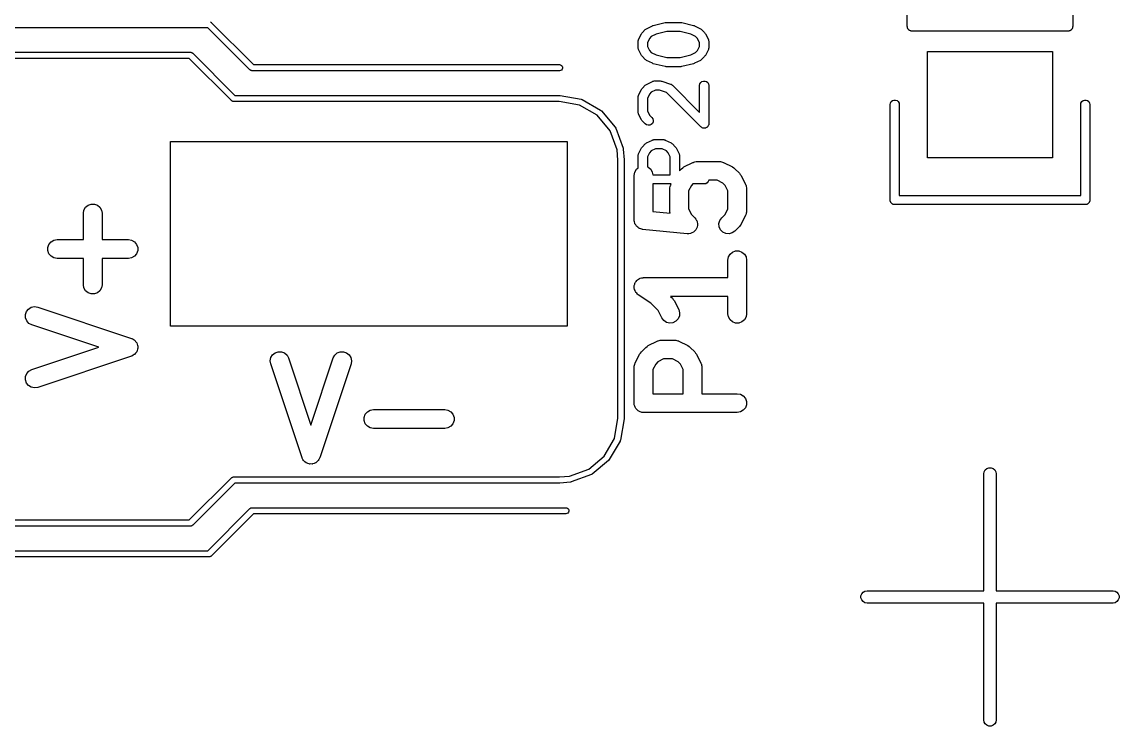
# Model space of a CAD drawing. Extents: x -2 to 76, y -93 to 7.
# Drawn here: x 57.26 to 75.1, y -30.1 to -18.66 of the extents above; entities that cross this region are included whole.
import ezdxf

# ---------------------------------------------------------------- set-up
doc = ezdxf.new("R2010")
doc.units = 0
doc.header["$MEASUREMENT"] = 0
doc.layers.add('BLACK', color=7, linetype='CONTINUOUS')

msp = doc.modelspace()

# ---------------------------------------------------------------- linework, layer by layer
at = {"layer": 'Black'}
for p, q in [((71.655, -18.73), (71.655, -13.65)), ((74.345, -13.65), (74.345, -18.73)), ((60.3211, -18.6547), (60.3265, -18.6584)), ((60.3265, -18.6584), (60.3321, -18.6617)), ((60.3321, -18.6617), (60.3336, -18.6634)), ((60.3336, -18.6634), (60.3354, -18.6646)), ((60.3354, -18.6646), (61.0207, -19.35)), ((67.4141, -18.7663), (67.5093, -18.7186)), ((67.5093, -18.7186), (67.5172, -18.7163)), ((67.5172, -18.7163), (67.5247, -18.713)), ((67.5247, -18.713), (67.7151, -18.6653)), ((67.7151, -18.6653), (67.7243, -18.6647)), ((67.7243, -18.6647), (67.7333, -18.6631)), ((67.7333, -18.6631), (67.9714, -18.6631)), ((67.9714, -18.6631), (67.9805, -18.6647)), ((67.9805, -18.6647), (67.9896, -18.6653)), ((67.9896, -18.6653), (68.1801, -18.713)), ((68.1801, -18.713), (68.1876, -18.7163)), ((68.1876, -18.7163), (68.1954, -18.7186)), ((68.1954, -18.7186), (68.2907, -18.7663)), ((71.6561, -18.7365), (71.655, -18.73)), ((74.345, -18.73), (74.3439, -18.7365)), ((60.2793, -18.75), (54.5, -18.75)), ((60.9646, -19.4354), (60.2793, -18.75)), ((67.2853, -18.9426), (67.3329, -18.8474)), ((67.3329, -18.8474), (67.3401, -18.8378)), ((67.3401, -18.8378), (67.347, -18.8279)), ((67.347, -18.8279), (67.3946, -18.7803)), ((67.3946, -18.7803), (67.4044, -18.7734)), ((67.4044, -18.7734), (67.4141, -18.7663)), ((67.492, -18.895), (67.4616, -18.9254)), ((67.569, -18.8565), (67.492, -18.895)), ((67.7426, -18.8131), (67.569, -18.8565)), ((67.9622, -18.8131), (67.7426, -18.8131)), ((68.1357, -18.8565), (67.9622, -18.8131)), ((68.2127, -18.895), (68.1357, -18.8565)), ((68.2431, -18.9254), (68.2127, -18.895)), ((68.2907, -18.7663), (68.3003, -18.7734)), ((68.3003, -18.7734), (68.3102, -18.7803)), ((68.3102, -18.7803), (68.3578, -18.8279)), ((68.3578, -18.8279), (68.3647, -18.8378)), ((68.3647, -18.8378), (68.3718, -18.8474)), ((68.3718, -18.8474), (68.4195, -18.9426)), ((71.6561, -18.743), (71.6561, -18.7365)), ((71.6584, -18.7492), (71.6561, -18.743)), ((71.6595, -18.7557), (71.6584, -18.7492)), ((71.6628, -18.7613), (71.6595, -18.7557)), ((71.665, -18.7675), (71.6628, -18.7613)), ((71.6693, -18.7725), (71.665, -18.7675)), ((71.6725, -18.7782), (71.6693, -18.7725)), ((71.6776, -18.7824), (71.6725, -18.7782)), ((71.6818, -18.7875), (71.6776, -18.7824)), ((71.6875, -18.7907), (71.6818, -18.7875)), ((71.6925, -18.795), (71.6875, -18.7907)), ((71.6987, -18.7972), (71.6925, -18.795)), ((71.7043, -18.8005), (71.6987, -18.7972)), ((71.7108, -18.8016), (71.7043, -18.8005)), ((71.717, -18.8039), (71.7108, -18.8016)), ((71.7235, -18.8039), (71.717, -18.8039)), ((71.73, -18.805), (71.7235, -18.8039)), ((74.27, -18.805), (71.73, -18.805)), ((74.2765, -18.8039), (74.27, -18.805)), ((74.283, -18.8039), (74.2765, -18.8039)), ((74.2892, -18.8016), (74.283, -18.8039)), ((74.2957, -18.8005), (74.2892, -18.8016)), ((74.3013, -18.7972), (74.2957, -18.8005)), ((74.3075, -18.795), (74.3013, -18.7972)), ((74.3125, -18.7907), (74.3075, -18.795)), ((74.3182, -18.7875), (74.3125, -18.7907)), ((74.3224, -18.7824), (74.3182, -18.7875)), ((74.3275, -18.7782), (74.3224, -18.7824)), ((74.3307, -18.7725), (74.3275, -18.7782)), ((74.335, -18.7675), (74.3307, -18.7725)), ((74.3372, -18.7613), (74.335, -18.7675)), ((74.3405, -18.7557), (74.3372, -18.7613)), ((74.3416, -18.7492), (74.3405, -18.7557)), ((74.3439, -18.743), (74.3416, -18.7492)), ((74.3439, -18.7365), (74.3439, -18.743)), ((67.2774, -18.9762), (67.2781, -18.9719)), ((67.2774, -19.0714), (67.2774, -18.9762)), ((67.2781, -19.0757), (67.2774, -19.0714)), ((67.2779, -18.9676), (67.2804, -18.9592)), ((67.2781, -18.9719), (67.2779, -18.9676)), ((67.2779, -19.08), (67.2781, -19.0757)), ((67.2804, -19.0884), (67.2779, -19.08)), ((67.2804, -18.9592), (67.2819, -18.9505)), ((67.2819, -19.0971), (67.2804, -19.0884)), ((67.2819, -18.9505), (67.2841, -18.9468)), ((67.2841, -18.9468), (67.2853, -18.9426)), ((67.4616, -18.9254), (67.4274, -18.9939)), ((67.4274, -18.9939), (67.4274, -19.0537)), ((67.4274, -19.0537), (67.4616, -19.1222)), ((68.2774, -18.9939), (68.2431, -18.9254)), ((68.2431, -19.1222), (68.2774, -19.0537)), ((68.2774, -19.0537), (68.2774, -18.9939)), ((68.4195, -18.9426), (68.4207, -18.9468)), ((68.4207, -18.9468), (68.4229, -18.9505)), ((68.4229, -18.9505), (68.4244, -18.9592)), ((68.4244, -19.0884), (68.4229, -19.0971)), ((68.4244, -18.9592), (68.4269, -18.9676)), ((68.4269, -19.08), (68.4244, -19.0884)), ((68.4269, -18.9676), (68.4266, -18.9719)), ((68.4266, -18.9719), (68.4274, -18.9762)), ((68.4274, -19.0714), (68.4266, -19.0757)), ((68.4266, -19.0757), (68.4269, -19.08)), ((68.4274, -18.9762), (68.4274, -19.0714)), ((54.5, -19.15), (60, -19.15)), ((59.9793, -19.25), (54.5022, -19.25)), ((60.6646, -19.9354), (59.9793, -19.25)), ((60, -19.15), (60.0022, -19.1504)), ((60.0022, -19.1504), (60.0044, -19.1502)), ((60.0044, -19.1502), (60.0107, -19.1519)), ((60.0107, -19.1519), (60.0171, -19.153)), ((60.0171, -19.153), (60.019, -19.1541)), ((60.019, -19.1541), (60.0211, -19.1547)), ((60.0211, -19.1547), (60.0265, -19.1584)), ((60.0265, -19.1584), (60.0321, -19.1617)), ((60.0321, -19.1617), (60.0336, -19.1634)), ((60.0336, -19.1634), (60.0354, -19.1646)), ((60.0354, -19.1646), (60.7207, -19.85)), ((67.2841, -19.1008), (67.2819, -19.0971)), ((67.2853, -19.105), (67.2841, -19.1008)), ((67.3329, -19.2002), (67.2853, -19.105)), ((67.3401, -19.2099), (67.3329, -19.2002)), ((67.347, -19.2197), (67.3401, -19.2099)), ((67.3946, -19.2673), (67.347, -19.2197)), ((67.4044, -19.2742), (67.3946, -19.2673)), ((67.4616, -19.1222), (67.492, -19.1526)), ((67.492, -19.1526), (67.569, -19.1911)), ((67.569, -19.1911), (67.7426, -19.2345)), ((67.7426, -19.2345), (67.9622, -19.2345)), ((67.9622, -19.2345), (68.1357, -19.1911)), ((68.1357, -19.1911), (68.2127, -19.1526)), ((68.2127, -19.1526), (68.2431, -19.1222)), ((68.3102, -19.2673), (68.3003, -19.2742)), ((68.3578, -19.2197), (68.3102, -19.2673)), ((68.3647, -19.2099), (68.3578, -19.2197)), ((68.3718, -19.2002), (68.3647, -19.2099)), ((68.4195, -19.105), (68.3718, -19.2002)), ((68.4207, -19.1008), (68.4195, -19.105)), ((68.4229, -19.0971), (68.4207, -19.1008)), ((71.984, -20.8636), (71.984, -19.1364)), ((71.984, -19.1364), (74.016, -19.1364)), ((74.016, -19.1364), (74.016, -20.8636)), ((60.9664, -19.4366), (60.9646, -19.4354)), ((60.9679, -19.4383), (60.9664, -19.4366)), ((60.9735, -19.4416), (60.9679, -19.4383)), ((60.9789, -19.4453), (60.9735, -19.4416)), ((60.981, -19.4459), (60.9789, -19.4453)), ((60.9829, -19.447), (60.981, -19.4459)), ((61.0207, -19.35), (66, -19.35)), ((66, -19.35), (66.0171, -19.353)), ((66.0171, -19.353), (66.0321, -19.3617)), ((66.0321, -19.4383), (66.0171, -19.447)), ((66.0321, -19.3617), (66.0433, -19.375)), ((66.0433, -19.425), (66.0321, -19.4383)), ((66.0433, -19.375), (66.0492, -19.3913)), ((66.0492, -19.4087), (66.0433, -19.425)), ((66.0492, -19.3913), (66.0492, -19.4087)), ((67.4141, -19.2814), (67.4044, -19.2742)), ((67.5093, -19.329), (67.4141, -19.2814)), ((67.5172, -19.3313), (67.5093, -19.329)), ((67.5247, -19.3347), (67.5172, -19.3313)), ((67.7151, -19.3823), (67.5247, -19.3347)), ((67.7243, -19.3829), (67.7151, -19.3823)), ((67.7333, -19.3845), (67.7243, -19.3829)), ((67.9714, -19.3845), (67.7333, -19.3845)), ((67.9805, -19.3829), (67.9714, -19.3845)), ((67.9896, -19.3823), (67.9805, -19.3829)), ((68.1801, -19.3347), (67.9896, -19.3823)), ((68.1876, -19.3313), (68.1801, -19.3347)), ((68.1954, -19.329), (68.1876, -19.3313)), ((68.2907, -19.2814), (68.1954, -19.329)), ((68.3003, -19.2742), (68.2907, -19.2814)), ((60.9893, -19.4481), (60.9829, -19.447)), ((60.9956, -19.4498), (60.9893, -19.4481)), ((60.9978, -19.4496), (60.9956, -19.4498)), ((61, -19.45), (60.9978, -19.4496)), ((66, -19.45), (61, -19.45)), ((66.0171, -19.447), (66, -19.45)), ((67.4141, -19.671), (67.5093, -19.6234)), ((67.5093, -19.6234), (67.5135, -19.6222)), ((67.5135, -19.6222), (67.5172, -19.62)), ((67.5172, -19.62), (67.5259, -19.6185)), ((67.5259, -19.6185), (67.5343, -19.616)), ((67.5343, -19.616), (67.5386, -19.6162)), ((67.5386, -19.6162), (67.5429, -19.6155)), ((67.5429, -19.6155), (67.6381, -19.6155)), ((67.6381, -19.6155), (67.6499, -19.6176)), ((67.6499, -19.6176), (67.6618, -19.6193)), ((67.6618, -19.6193), (67.8047, -19.6669)), ((68.3149, -19.6255), (68.3394, -19.6166)), ((68.3394, -19.6166), (68.3654, -19.6166)), ((68.3654, -19.6166), (68.3899, -19.6255)), ((67.2853, -19.8474), (67.3329, -19.7522)), ((67.3329, -19.7522), (67.3401, -19.7425)), ((67.3401, -19.7425), (67.347, -19.7327)), ((67.347, -19.7327), (67.3946, -19.6851)), ((67.3946, -19.6851), (67.4044, -19.6782)), ((67.4044, -19.6782), (67.4141, -19.671)), ((67.492, -19.7997), (67.4616, -19.8301)), ((67.5606, -19.7655), (67.492, -19.7997)), ((67.6259, -19.7655), (67.5606, -19.7655)), ((67.7404, -19.8036), (67.6259, -19.7655)), ((68.2993, -20.3626), (67.7404, -19.8036)), ((67.8047, -19.6669), (67.8085, -19.669)), ((67.8085, -19.669), (67.8126, -19.6701)), ((67.8126, -19.6701), (67.8198, -19.6752)), ((67.8198, -19.6752), (67.8276, -19.6793)), ((67.8276, -19.6793), (67.8304, -19.6826)), ((67.8304, -19.6826), (67.834, -19.6851)), ((67.834, -19.6851), (68.2774, -20.1285)), ((68.2774, -19.6905), (68.2819, -19.6648)), ((68.2774, -20.1285), (68.2774, -19.6905)), ((68.2819, -19.6648), (68.2949, -19.6423)), ((68.2949, -19.6423), (68.3149, -19.6255)), ((68.3899, -19.6255), (68.4098, -19.6423)), ((68.4098, -19.6423), (68.4229, -19.6648)), ((68.4229, -19.6648), (68.4274, -19.6905)), ((68.4274, -19.6905), (68.4274, -20.3095)), ((60.6664, -19.9366), (60.6646, -19.9354)), ((60.6679, -19.9383), (60.6664, -19.9366)), ((60.6735, -19.9416), (60.6679, -19.9383)), ((60.6789, -19.9453), (60.6735, -19.9416)), ((60.681, -19.9459), (60.6789, -19.9453)), ((60.6829, -19.947), (60.681, -19.9459)), ((60.6893, -19.9481), (60.6829, -19.947)), ((60.6956, -19.9498), (60.6893, -19.9481)), ((60.6978, -19.9496), (60.6956, -19.9498)), ((60.7, -19.95), (60.6978, -19.9496)), ((65.9956, -19.95), (60.7, -19.95)), ((60.7207, -19.85), (66, -19.85)), ((66.3247, -20.008), (65.9956, -19.95)), ((66, -19.85), (66.0043, -19.8508)), ((66.0043, -19.8508), (66.0087, -19.8508)), ((66.0087, -19.8508), (66.3507, -19.9111)), ((66.3507, -19.9111), (66.3507, -19.9111)), ((66.3507, -19.9111), (66.3601, -19.9145)), ((66.3601, -19.9145), (66.367, -19.917)), ((66.367, -19.917), (66.367, -19.917)), ((66.367, -19.917), (66.6678, -20.0907)), ((67.2774, -19.881), (67.2781, -19.8767)), ((67.2774, -20.119), (67.2774, -19.881)), ((67.2779, -19.8724), (67.2804, -19.864)), ((67.2781, -19.8767), (67.2779, -19.8724)), ((67.2804, -19.864), (67.2819, -19.8553)), ((67.2819, -19.8553), (67.2841, -19.8516)), ((67.2841, -19.8516), (67.2853, -19.8474)), ((67.4616, -19.8301), (67.4274, -19.8987)), ((67.4274, -19.8987), (67.4274, -20.1013)), ((71.375, -20), (71.3795, -19.9743)), ((71.3795, -19.9743), (71.3925, -19.9518)), ((71.3925, -19.9518), (71.4125, -19.935)), ((71.4125, -19.935), (71.437, -19.9261)), ((71.437, -19.9261), (71.463, -19.9261)), ((71.463, -19.9261), (71.4875, -19.935)), ((71.4875, -19.935), (71.5075, -19.9518)), ((71.5075, -19.9518), (71.5205, -19.9743)), ((71.5205, -19.9743), (71.525, -20)), ((74.475, -20), (74.4795, -19.9743)), ((74.4795, -19.9743), (74.4925, -19.9518)), ((74.4925, -19.9518), (74.5125, -19.935)), ((74.5125, -19.935), (74.537, -19.9261)), ((74.537, -19.9261), (74.563, -19.9261)), ((74.563, -19.9261), (74.5875, -19.935)), ((74.5875, -19.935), (74.6075, -19.9518)), ((74.6075, -19.9518), (74.6205, -19.9743)), ((74.6205, -19.9743), (74.625, -20)), ((66.6102, -20.1728), (66.3247, -20.008)), ((66.6678, -20.0907), (66.6811, -20.1018)), ((66.6811, -20.1018), (66.6811, -20.1018)), ((66.6811, -20.1018), (66.9043, -20.3679)), ((67.2781, -20.1233), (67.2774, -20.119)), ((67.2779, -20.1276), (67.2781, -20.1233)), ((67.2804, -20.136), (67.2779, -20.1276)), ((67.2819, -20.1447), (67.2804, -20.136)), ((67.2841, -20.1484), (67.2819, -20.1447)), ((67.2853, -20.1526), (67.2841, -20.1484)), ((67.3329, -20.2478), (67.2853, -20.1526)), ((67.4274, -20.1013), (67.4616, -20.1699)), ((71.375, -21.55), (71.375, -20)), ((71.525, -20), (71.525, -21.475)), ((74.475, -21.475), (74.475, -20)), ((74.625, -20), (74.625, -21.55)), ((66.8221, -20.4254), (66.6102, -20.1728)), ((67.3401, -20.2575), (67.3329, -20.2478)), ((67.347, -20.2673), (67.3401, -20.2575)), ((67.3946, -20.3149), (67.347, -20.2673)), ((67.4159, -20.3299), (67.3946, -20.3149)), ((67.4411, -20.3366), (67.4159, -20.3299)), ((67.467, -20.3343), (67.4411, -20.3366)), ((67.4616, -20.1699), (67.5007, -20.2089)), ((67.4906, -20.3233), (67.467, -20.3343)), ((67.5091, -20.3049), (67.4906, -20.3233)), ((67.5007, -20.2089), (67.5156, -20.2302)), ((67.5201, -20.2813), (67.5091, -20.3049)), ((67.5156, -20.2302), (67.5223, -20.2554)), ((67.5223, -20.2554), (67.5201, -20.2813)), ((68.4229, -20.3352), (68.418, -20.3437)), ((68.4234, -20.3319), (68.4229, -20.3352)), ((68.4248, -20.3289), (68.4234, -20.3319)), ((68.4257, -20.3192), (68.4248, -20.3289)), ((68.4274, -20.3095), (68.4257, -20.3192)), ((66.9356, -20.7373), (66.8221, -20.4254)), ((66.9043, -20.3679), (66.9043, -20.3679)), ((66.9043, -20.3679), (66.913, -20.3829)), ((66.913, -20.3829), (67.0318, -20.7093)), ((68.3074, -20.3682), (68.2993, -20.3626)), ((68.3149, -20.3745), (68.3074, -20.3682)), ((68.318, -20.3756), (68.3149, -20.3745)), ((68.3207, -20.3775), (68.318, -20.3756)), ((68.3302, -20.38), (68.3207, -20.3775)), ((68.3394, -20.3834), (68.3302, -20.38)), ((68.3427, -20.3834), (68.3394, -20.3834)), ((68.3458, -20.3842), (68.3427, -20.3834)), ((68.3556, -20.3834), (68.3458, -20.3842)), ((68.3654, -20.3834), (68.3556, -20.3834)), ((68.3685, -20.3823), (68.3654, -20.3834)), ((68.3718, -20.382), (68.3685, -20.3823)), ((68.3807, -20.3778), (68.3718, -20.382)), ((68.3899, -20.3745), (68.3807, -20.3778)), ((68.3924, -20.3724), (68.3899, -20.3745)), ((68.3954, -20.371), (68.3924, -20.3724)), ((68.4023, -20.364), (68.3954, -20.371)), ((68.4098, -20.3577), (68.4023, -20.364)), ((68.4115, -20.3549), (68.4098, -20.3577)), ((68.4138, -20.3525), (68.4115, -20.3549)), ((68.418, -20.3437), (68.4138, -20.3525)), ((59.6742, -23.6), (59.6742, -20.6)), ((59.6742, -20.6), (66.1258, -20.6)), ((66.1258, -20.6), (66.1258, -23.6)), ((67.3329, -20.7046), (67.3401, -20.6949)), ((67.3401, -20.6949), (67.347, -20.6851)), ((67.347, -20.6851), (67.3946, -20.6374)), ((67.3946, -20.6374), (67.4044, -20.6306)), ((67.4044, -20.6306), (67.4141, -20.6234)), ((67.4141, -20.6234), (67.5093, -20.5758)), ((67.5093, -20.5758), (67.5135, -20.5745)), ((67.5135, -20.5745), (67.5172, -20.5724)), ((67.5172, -20.5724), (67.5259, -20.5709)), ((67.5259, -20.5709), (67.5343, -20.5683)), ((67.5343, -20.5683), (67.5386, -20.5686)), ((67.5386, -20.5686), (67.5429, -20.5679)), ((67.5429, -20.5679), (67.6857, -20.5679)), ((67.6857, -20.5679), (67.69, -20.5686)), ((67.69, -20.5686), (67.6943, -20.5683)), ((67.6943, -20.5683), (67.7027, -20.5709)), ((67.7027, -20.5709), (67.7114, -20.5724)), ((67.7114, -20.5724), (67.7151, -20.5745)), ((67.7151, -20.5745), (67.7193, -20.5758)), ((67.7193, -20.5758), (67.8145, -20.6234)), ((67.8145, -20.6234), (67.8242, -20.6306)), ((67.8242, -20.6306), (67.834, -20.6374)), ((67.834, -20.6374), (67.8816, -20.6851)), ((67.8816, -20.6851), (67.8885, -20.6949)), ((67.8885, -20.6949), (67.8957, -20.7046)), ((66.95, -20.9022), (66.9356, -20.7373)), ((67.0318, -20.7093), (67.0329, -20.7157)), ((67.0329, -20.7157), (67.0346, -20.722)), ((67.0346, -20.722), (67.0498, -20.8956)), ((67.2774, -20.8333), (67.2781, -20.8291)), ((67.2774, -21.0274), (67.2774, -20.8333)), ((67.2779, -20.8248), (67.2804, -20.8163)), ((67.2781, -20.8291), (67.2779, -20.8248)), ((67.2804, -20.8163), (67.2819, -20.8077)), ((67.2819, -20.8077), (67.2841, -20.8039)), ((67.2841, -20.8039), (67.2853, -20.7998)), ((67.2853, -20.7998), (67.3329, -20.7046)), ((67.4616, -20.7825), (67.4274, -20.851)), ((67.4274, -20.851), (67.4274, -21.0123)), ((67.492, -20.7521), (67.4616, -20.7825)), ((67.5606, -20.7179), (67.492, -20.7521)), ((67.668, -20.7179), (67.5606, -20.7179)), ((67.7365, -20.7521), (67.668, -20.7179)), ((67.7669, -20.7825), (67.7365, -20.7521)), ((67.8012, -20.851), (67.7669, -20.7825)), ((67.8012, -21.1393), (67.8012, -20.851)), ((67.8957, -20.7046), (67.9433, -20.7998)), ((67.9433, -20.7998), (67.9445, -20.8039)), ((67.9445, -20.8039), (67.9467, -20.8077)), ((67.9467, -20.8077), (67.9482, -20.8163)), ((67.9482, -20.8163), (67.9507, -20.8248)), ((67.9507, -20.8248), (67.9504, -20.8291)), ((67.9504, -20.8291), (67.9512, -20.8333)), ((67.9512, -20.8333), (67.9512, -21.0739)), ((74.016, -20.8636), (71.984, -20.8636)), ((66.95, -25.0956), (66.95, -20.9022)), ((67.0498, -20.8956), (67.0496, -20.8978)), ((67.0496, -20.8978), (67.05, -20.9)), ((67.05, -20.9), (67.05, -25.1)), ((67.2222, -21.0973), (67.2487, -21.0515)), ((67.2487, -21.0515), (67.2774, -21.0274)), ((67.4274, -21.0123), (67.4416, -21.0174)), ((67.4416, -21.0174), (67.4822, -21.0515)), ((67.4822, -21.0515), (67.5086, -21.0973)), ((67.9512, -21.0739), (67.9834, -21.0417)), ((67.9834, -21.0417), (68.0034, -21.0277)), ((68.0034, -21.0277), (68.023, -21.0131)), ((68.023, -21.0131), (68.1681, -20.9405)), ((68.1681, -20.9405), (68.1766, -20.938)), ((68.1766, -20.938), (68.1842, -20.9336)), ((68.1842, -20.9336), (68.2017, -20.9305)), ((68.2017, -20.9305), (68.2189, -20.9255)), ((68.2189, -20.9255), (68.2276, -20.926)), ((68.2276, -20.926), (68.2363, -20.9245)), ((68.2363, -20.9245), (68.5991, -20.9245)), ((68.5991, -20.9245), (68.6078, -20.926)), ((68.6078, -20.926), (68.6166, -20.9255)), ((68.6166, -20.9255), (68.6337, -20.9305)), ((68.6337, -20.9305), (68.6513, -20.9336)), ((68.6513, -20.9336), (68.6589, -20.938)), ((68.6589, -20.938), (68.6673, -20.9405)), ((68.6673, -20.9405), (68.8124, -21.0131)), ((68.8124, -21.0131), (68.8321, -21.0277)), ((68.8321, -21.0277), (68.852, -21.0417)), ((68.852, -21.0417), (68.9246, -21.1142)), ((67.213, -21.1494), (67.2222, -21.0973)), ((67.213, -21.8751), (67.213, -21.1494)), ((67.5086, -21.0973), (67.516, -21.1393)), ((67.516, -21.1393), (67.8012, -21.1393)), ((68.4255, -21.2293), (68.4173, -21.2518)), ((68.5632, -21.2293), (68.4255, -21.2293)), ((68.654, -21.2747), (68.5632, -21.2293)), ((68.9246, -21.1142), (68.9386, -21.1342)), ((68.9386, -21.1342), (68.9532, -21.1538)), ((68.9532, -21.1538), (69.0257, -21.299)), ((67.5178, -21.2893), (67.5178, -21.7372)), ((67.8145, -21.2893), (67.5178, -21.2893)), ((67.7936, -21.3671), (67.7951, -21.3585)), ((67.7936, -21.73), (67.7936, -21.3671)), ((67.7946, -21.3497), (67.7997, -21.3326)), ((67.7951, -21.3585), (67.7946, -21.3497)), ((67.7997, -21.3326), (67.8028, -21.315)), ((67.8028, -21.315), (67.8072, -21.3074)), ((67.8072, -21.3074), (67.8097, -21.299)), ((67.8097, -21.299), (67.8145, -21.2893)), ((68.1438, -21.3123), (68.0984, -21.4031)), ((68.0984, -21.4031), (68.0984, -21.694)), ((68.1668, -21.2893), (68.1438, -21.3123)), ((68.3524, -21.2893), (68.1668, -21.2893)), ((68.378, -21.2848), (68.3524, -21.2893)), ((68.4006, -21.2717), (68.378, -21.2848)), ((68.4173, -21.2518), (68.4006, -21.2717)), ((68.6916, -21.3123), (68.654, -21.2747)), ((68.737, -21.4031), (68.6916, -21.3123)), ((68.737, -21.694), (68.737, -21.4031)), ((69.0257, -21.299), (69.0282, -21.3074)), ((69.0282, -21.3074), (69.0326, -21.315)), ((69.0326, -21.315), (69.0357, -21.3326)), ((69.0357, -21.3326), (69.0408, -21.3497)), ((69.0408, -21.3497), (69.0403, -21.3585)), ((69.0403, -21.3585), (69.0418, -21.3671)), ((69.0418, -21.3671), (69.0418, -21.73)), ((71.3761, -21.5565), (71.375, -21.55)), ((71.3761, -21.563), (71.3761, -21.5565)), ((71.3784, -21.5692), (71.3761, -21.563)), ((71.3795, -21.5757), (71.3784, -21.5692)), ((71.3828, -21.5813), (71.3795, -21.5757)), ((71.385, -21.5875), (71.3828, -21.5813)), ((71.3893, -21.5925), (71.385, -21.5875)), ((71.525, -21.475), (74.475, -21.475)), ((74.615, -21.5875), (74.6107, -21.5925)), ((74.6172, -21.5813), (74.615, -21.5875)), ((74.6205, -21.5757), (74.6172, -21.5813)), ((74.6216, -21.5692), (74.6205, -21.5757)), ((74.6239, -21.563), (74.6216, -21.5692)), ((74.625, -21.55), (74.6239, -21.5565)), ((74.6239, -21.5565), (74.6239, -21.563)), ((58.2565, -21.7663), (58.2656, -21.7142)), ((58.2656, -21.7142), (58.2921, -21.6683)), ((58.2921, -21.6683), (58.3327, -21.6343)), ((58.3327, -21.6343), (58.3824, -21.6162)), ((58.3824, -21.6162), (58.4353, -21.6162)), ((58.4353, -21.6162), (58.4851, -21.6343)), ((58.4851, -21.6343), (58.5256, -21.6683)), ((58.5256, -21.6683), (58.5521, -21.7142)), ((58.5521, -21.7142), (58.5613, -21.7663)), ((67.5178, -21.7372), (67.7998, -21.7654)), ((67.7951, -21.7387), (67.7936, -21.73)), ((67.7946, -21.7474), (67.7951, -21.7387)), ((67.7997, -21.7645), (67.7946, -21.7474)), ((67.7998, -21.7654), (67.7997, -21.7645)), ((68.0984, -21.694), (68.1438, -21.7849)), ((68.6916, -21.7849), (68.737, -21.694)), ((69.0357, -21.7645), (69.0326, -21.7821)), ((69.0408, -21.7474), (69.0357, -21.7645)), ((69.0418, -21.73), (69.0403, -21.7387)), ((69.0403, -21.7387), (69.0408, -21.7474)), ((71.3925, -21.5982), (71.3893, -21.5925)), ((71.3976, -21.6024), (71.3925, -21.5982)), ((71.4018, -21.6075), (71.3976, -21.6024)), ((71.4075, -21.6107), (71.4018, -21.6075)), ((71.4125, -21.615), (71.4075, -21.6107)), ((71.4187, -21.6172), (71.4125, -21.615)), ((71.4243, -21.6205), (71.4187, -21.6172)), ((71.4308, -21.6216), (71.4243, -21.6205)), ((71.437, -21.6239), (71.4308, -21.6216)), ((71.4435, -21.6239), (71.437, -21.6239)), ((71.45, -21.625), (71.4435, -21.6239)), ((74.55, -21.625), (71.45, -21.625)), ((74.5565, -21.6239), (74.55, -21.625)), ((74.563, -21.6239), (74.5565, -21.6239)), ((74.5692, -21.6216), (74.563, -21.6239)), ((74.5757, -21.6205), (74.5692, -21.6216)), ((74.5813, -21.6172), (74.5757, -21.6205)), ((74.5875, -21.615), (74.5813, -21.6172)), ((74.5925, -21.6107), (74.5875, -21.615)), ((74.5982, -21.6075), (74.5925, -21.6107)), ((74.6024, -21.6024), (74.5982, -21.6075)), ((74.6075, -21.5982), (74.6024, -21.6024)), ((74.6107, -21.5925), (74.6075, -21.5982)), ((58.2565, -22.1945), (58.2565, -21.7663)), ((58.5613, -21.7663), (58.5613, -22.1945)), ((67.214, -21.8808), (67.213, -21.8751)), ((67.2135, -21.8865), (67.214, -21.8808)), ((67.2186, -21.9067), (67.2135, -21.8865)), ((67.2222, -21.9273), (67.2186, -21.9067)), ((67.2251, -21.9323), (67.2222, -21.9273)), ((67.2265, -21.9378), (67.2251, -21.9323)), ((67.2383, -21.955), (67.2265, -21.9378)), ((68.1438, -21.7849), (68.1989, -21.8399)), ((68.1989, -21.8399), (68.1995, -21.8407)), ((68.1995, -21.8407), (68.2002, -21.8413)), ((68.2002, -21.8413), (68.2146, -21.8624)), ((68.2146, -21.8624), (68.2293, -21.8833)), ((68.2293, -21.8833), (68.2295, -21.8842)), ((68.2295, -21.8842), (68.2301, -21.885)), ((68.2301, -21.885), (68.2364, -21.9098)), ((68.2364, -21.9098), (68.243, -21.9344)), ((68.2431, -21.9363), (68.2406, -21.9618)), ((68.243, -21.9344), (68.2429, -21.9354)), ((68.2429, -21.9354), (68.2431, -21.9363)), ((68.5925, -21.9344), (68.6062, -21.8833)), ((68.5971, -21.9872), (68.5925, -21.9344)), ((68.6062, -21.8833), (68.6365, -21.84)), ((68.6365, -21.84), (68.6916, -21.7849)), ((68.9532, -21.9433), (68.9386, -21.9629)), ((69.0257, -21.7982), (68.9532, -21.9433)), ((69.0282, -21.7897), (69.0257, -21.7982)), ((69.0326, -21.7821), (69.0282, -21.7897)), ((67.2487, -21.9731), (67.2383, -21.955)), ((67.2531, -21.9768), (67.2487, -21.9731)), ((67.2563, -21.9816), (67.2531, -21.9768)), ((67.2733, -21.9937), (67.2563, -21.9816)), ((67.2892, -22.0071), (67.2733, -21.9937)), ((67.2946, -22.0091), (67.2892, -22.0071)), ((67.2993, -22.0125), (67.2946, -22.0091)), ((67.3194, -22.0181), (67.2993, -22.0125)), ((67.339, -22.0252), (67.3194, -22.0181)), ((67.3447, -22.0252), (67.339, -22.0252)), ((67.3503, -22.0268), (67.3447, -22.0252)), ((68.076, -22.0994), (67.3503, -22.0268)), ((68.0769, -22.0993), (68.076, -22.0994)), ((68.0779, -22.0995), (68.0769, -22.0993)), ((68.1033, -22.0973), (68.0779, -22.0995)), ((68.1288, -22.0954), (68.1033, -22.0973)), ((68.1296, -22.095), (68.1288, -22.0954)), ((68.1306, -22.0949), (68.1296, -22.095)), ((68.1537, -22.0841), (68.1306, -22.0949)), ((68.177, -22.0736), (68.1537, -22.0841)), ((68.1777, -22.073), (68.177, -22.0736)), ((68.1786, -22.0726), (68.1777, -22.073)), ((68.1966, -22.0545), (68.1786, -22.0726)), ((68.2149, -22.0367), (68.1966, -22.0545)), ((68.2153, -22.0358), (68.2149, -22.0367)), ((68.216, -22.0351), (68.2153, -22.0358)), ((68.2268, -22.012), (68.216, -22.0351)), ((68.2378, -21.989), (68.2268, -22.012)), ((68.2379, -21.988), (68.2378, -21.989)), ((68.2383, -21.9872), (68.2379, -21.988)), ((68.2406, -21.9618), (68.2383, -21.9872)), ((68.6194, -22.0351), (68.5971, -21.9872)), ((68.6569, -22.0726), (68.6194, -22.0351)), ((68.7048, -22.0949), (68.6569, -22.0726)), ((68.7576, -22.0995), (68.7048, -22.0949)), ((68.8087, -22.0858), (68.7576, -22.0995)), ((68.852, -22.0555), (68.8087, -22.0858)), ((68.9246, -21.9829), (68.852, -22.0555)), ((68.9386, -21.9629), (68.9246, -21.9829)), ((57.6782, -22.3204), (57.6963, -22.2707)), ((57.6963, -22.2707), (57.7303, -22.2301)), ((57.7303, -22.2301), (57.7762, -22.2036)), ((57.7762, -22.2036), (57.8283, -22.1945)), ((57.8283, -22.1945), (58.2565, -22.1945)), ((58.5613, -22.1945), (58.9894, -22.1945)), ((58.9894, -22.1945), (59.0416, -22.2036)), ((59.0416, -22.2036), (59.0874, -22.2301)), ((59.0874, -22.2301), (59.1214, -22.2707)), ((59.1214, -22.2707), (59.1395, -22.3204)), ((57.6782, -22.3733), (57.6782, -22.3204)), ((57.6963, -22.4231), (57.6782, -22.3733)), ((57.7303, -22.4636), (57.6963, -22.4231)), ((57.7762, -22.4901), (57.7303, -22.4636)), ((59.0874, -22.4636), (59.0416, -22.4901)), ((59.1214, -22.4231), (59.0874, -22.4636)), ((59.1395, -22.3733), (59.1214, -22.4231)), ((59.1395, -22.3204), (59.1395, -22.3733)), ((68.737, -22.5283), (68.7462, -22.4762)), ((68.7462, -22.4762), (68.7727, -22.4303)), ((68.7727, -22.4303), (68.8132, -22.3963)), ((68.8132, -22.3963), (68.863, -22.3782)), ((68.863, -22.3782), (68.9159, -22.3782)), ((68.9159, -22.3782), (68.9656, -22.3963)), ((68.9656, -22.3963), (69.0062, -22.4303)), ((69.0062, -22.4303), (69.0326, -22.4762)), ((69.0326, -22.4762), (69.0418, -22.5283)), ((57.8283, -22.4993), (57.7762, -22.4901)), ((58.2565, -22.4993), (57.8283, -22.4993)), ((58.2565, -22.9274), (58.2565, -22.4993)), ((58.9894, -22.4993), (58.5613, -22.4993)), ((58.5613, -22.4993), (58.5613, -22.9274)), ((59.0416, -22.4901), (58.9894, -22.4993)), ((68.737, -22.8113), (68.737, -22.5283)), ((69.0418, -22.5283), (69.0418, -23.3991)), ((67.2832, -22.8379), (67.2979, -22.8271)), ((67.2979, -22.8271), (67.306, -22.8247)), ((67.306, -22.8247), (67.3133, -22.8205)), ((67.3133, -22.8205), (67.3312, -22.8173)), ((67.3312, -22.8173), (67.3487, -22.8122)), ((67.3487, -22.8122), (67.3571, -22.8128)), ((67.3571, -22.8128), (67.3654, -22.8113)), ((67.3654, -22.8113), (68.737, -22.8113)), ((58.2656, -22.9796), (58.2565, -22.9274)), ((58.2921, -23.0254), (58.2656, -22.9796)), ((58.5521, -22.9796), (58.5256, -23.0254)), ((58.5613, -22.9274), (58.5521, -22.9796)), ((67.2133, -22.9539), (67.2153, -22.9457)), ((67.2153, -22.972), (67.2133, -22.9539)), ((67.2153, -22.9373), (67.2216, -22.9202)), ((67.2153, -22.9457), (67.2153, -22.9373)), ((67.2153, -22.9902), (67.2153, -22.972)), ((67.2182, -22.9981), (67.2153, -22.9902)), ((67.2192, -23.0065), (67.2182, -22.9981)), ((67.2272, -23.0228), (67.2192, -23.0065)), ((67.2216, -22.9202), (67.2259, -22.9025)), ((67.2259, -22.9025), (67.2306, -22.8955)), ((67.2306, -22.8955), (67.2334, -22.8875)), ((67.2334, -22.8875), (67.2451, -22.8736)), ((67.2451, -22.8736), (67.2552, -22.8584)), ((67.2552, -22.8584), (67.262, -22.8534)), ((67.262, -22.8534), (67.2675, -22.847)), ((67.2675, -22.847), (67.2832, -22.8379)), ((58.3327, -23.0594), (58.2921, -23.0254)), ((58.3824, -23.0775), (58.3327, -23.0594)), ((58.4353, -23.0775), (58.3824, -23.0775)), ((58.4851, -23.0594), (58.4353, -23.0775)), ((58.5256, -23.0254), (58.4851, -23.0594)), ((67.2334, -23.0399), (67.2272, -23.0228)), ((67.2389, -23.0464), (67.2334, -23.0399)), ((67.2426, -23.054), (67.2389, -23.0464)), ((67.2558, -23.0665), (67.2426, -23.054)), ((67.2675, -23.0805), (67.2558, -23.0665)), ((67.2748, -23.0847), (67.2675, -23.0805)), ((67.2809, -23.0905), (67.2748, -23.0847)), ((67.486, -23.2273), (67.2809, -23.0905)), ((68.737, -23.1161), (67.8059, -23.1161)), ((67.8059, -23.1161), (67.836, -23.1462)), ((67.836, -23.1462), (67.85, -23.1662)), ((67.85, -23.1662), (67.8646, -23.1858)), ((67.8646, -23.1858), (67.9372, -23.331)), ((68.737, -23.3991), (68.737, -23.1161)), ((57.3147, -23.4131), (57.3314, -23.3629)), ((57.3314, -23.3629), (57.3643, -23.3214)), ((57.3643, -23.3214), (57.4094, -23.2937)), ((57.4094, -23.2937), (57.4613, -23.2831)), ((57.4613, -23.2831), (57.5136, -23.2908)), ((57.5136, -23.2908), (59.0376, -23.7988)), ((67.603, -23.3443), (67.486, -23.2273)), ((67.6645, -23.4673), (67.603, -23.3443)), ((67.9372, -23.331), (67.9523, -23.3817)), ((57.3161, -23.466), (57.3147, -23.4131)), ((57.3356, -23.5152), (57.3161, -23.466)), ((57.3707, -23.5548), (57.3356, -23.5152)), ((67.6961, -23.5098), (67.6645, -23.4673)), ((67.7402, -23.539), (67.6961, -23.5098)), ((67.7917, -23.5513), (67.7402, -23.539)), ((67.8443, -23.5452), (67.7917, -23.5513)), ((67.8916, -23.5215), (67.8443, -23.5452)), ((67.928, -23.4831), (67.8916, -23.5215)), ((67.9491, -23.4346), (67.928, -23.4831)), ((67.9523, -23.3817), (67.9491, -23.4346)), ((68.7462, -23.4513), (68.737, -23.3991)), ((68.7727, -23.4971), (68.7462, -23.4513)), ((68.8132, -23.5311), (68.7727, -23.4971)), ((68.863, -23.5492), (68.8132, -23.5311)), ((68.9159, -23.5492), (68.863, -23.5492)), ((68.9656, -23.5311), (68.9159, -23.5492)), ((69.0062, -23.4971), (68.9656, -23.5311)), ((69.0326, -23.4513), (69.0062, -23.4971)), ((69.0418, -23.3991), (69.0326, -23.4513)), ((57.4172, -23.58), (57.3707, -23.5548)), ((58.5075, -23.9434), (57.4172, -23.58)), ((66.1258, -23.6), (59.6742, -23.6)), ((59.0376, -23.7988), (59.0413, -23.8009)), ((59.0413, -23.8009), (59.0454, -23.8017)), ((59.0454, -23.8017), (59.0645, -23.8134)), ((59.0645, -23.8134), (59.0842, -23.8241)), ((59.0842, -23.8241), (59.087, -23.8272)), ((59.087, -23.8272), (59.0905, -23.8294)), ((59.0905, -23.8294), (59.1044, -23.8469)), ((59.1044, -23.8469), (59.1193, -23.8637)), ((59.1193, -23.8637), (59.1208, -23.8676)), ((59.1208, -23.8676), (59.1234, -23.8709)), ((59.1234, -23.8709), (59.1305, -23.8921)), ((59.1305, -23.8921), (59.1387, -23.9129)), ((67.4424, -23.916), (67.5876, -23.8434)), ((67.5876, -23.8434), (67.596, -23.8409)), ((67.596, -23.8409), (67.6036, -23.8365)), ((67.6036, -23.8365), (67.6212, -23.8334)), ((67.6212, -23.8334), (67.6383, -23.8283)), ((67.6383, -23.8283), (67.6471, -23.8288)), ((67.6471, -23.8288), (67.6557, -23.8273)), ((67.6557, -23.8273), (67.8734, -23.8273)), ((67.8734, -23.8273), (67.8821, -23.8288)), ((67.8821, -23.8288), (67.8909, -23.8283)), ((67.8909, -23.8283), (67.908, -23.8334)), ((67.908, -23.8334), (67.9256, -23.8365)), ((67.9256, -23.8365), (67.9332, -23.8409)), ((67.9332, -23.8409), (67.9416, -23.8434)), ((67.9416, -23.8434), (68.0867, -23.916)), ((57.4172, -24.3068), (58.5075, -23.9434)), ((59.0454, -24.0852), (59.0413, -24.086)), ((59.0645, -24.0735), (59.0454, -24.0852)), ((59.0842, -24.0628), (59.0645, -24.0735)), ((59.087, -24.0597), (59.0842, -24.0628)), ((59.0905, -24.0575), (59.087, -24.0597)), ((59.1044, -24.0399), (59.0905, -24.0575)), ((59.1193, -24.0232), (59.1044, -24.0399)), ((59.1208, -24.0193), (59.1193, -24.0232)), ((59.1234, -24.016), (59.1208, -24.0193)), ((59.1305, -23.9948), (59.1234, -24.016)), ((59.1387, -23.974), (59.1305, -23.9948)), ((59.1387, -23.9129), (59.1388, -23.9171)), ((59.1388, -23.9698), (59.1387, -23.974)), ((59.1388, -23.9171), (59.1402, -23.9211)), ((59.1402, -23.9658), (59.1388, -23.9698)), ((59.1402, -23.9211), (59.1396, -23.9434)), ((59.1396, -23.9434), (59.1402, -23.9658)), ((61.3068, -24.1094), (61.3345, -24.0643)), ((61.3345, -24.0643), (61.376, -24.0314)), ((61.376, -24.0314), (61.4262, -24.0147)), ((61.4262, -24.0147), (61.4791, -24.0161)), ((61.4791, -24.0161), (61.5283, -24.0356)), ((61.5283, -24.0356), (61.5679, -24.0707)), ((61.5679, -24.0707), (61.5932, -24.1172)), ((62.32, -24.1172), (62.3452, -24.0707)), ((62.3452, -24.0707), (62.3848, -24.0356)), ((62.3848, -24.0356), (62.434, -24.0161)), ((62.434, -24.0161), (62.4869, -24.0147)), ((62.4869, -24.0147), (62.5371, -24.0314)), ((62.5371, -24.0314), (62.5786, -24.0643)), ((62.5786, -24.0643), (62.6063, -24.1094)), ((67.2291, -24.2018), (67.3017, -24.0567)), ((67.3017, -24.0567), (67.3162, -24.0371)), ((67.3162, -24.0371), (67.3302, -24.0171)), ((67.3302, -24.0171), (67.4028, -23.9445)), ((67.4028, -23.9445), (67.4228, -23.9305)), ((67.4228, -23.9305), (67.4424, -23.916)), ((68.0867, -23.916), (68.1063, -23.9305)), ((68.1063, -23.9305), (68.1263, -23.9445)), ((68.1263, -23.9445), (68.1989, -24.0171)), ((68.1989, -24.0171), (68.2129, -24.0371)), ((68.2129, -24.0371), (68.2275, -24.0567)), ((68.2275, -24.0567), (68.3, -24.2018)), ((59.0376, -24.088), (57.5136, -24.596)), ((59.0413, -24.086), (59.0376, -24.088)), ((61.2962, -24.1613), (61.3068, -24.1094)), ((61.304, -24.2136), (61.2962, -24.1613)), ((61.812, -25.7376), (61.304, -24.2136)), ((61.5932, -24.1172), (61.9566, -25.2075)), ((61.9566, -25.2075), (62.32, -24.1172)), ((62.6092, -24.2136), (62.1012, -25.7376)), ((62.6063, -24.1094), (62.6169, -24.1613)), ((62.6169, -24.1613), (62.6092, -24.2136)), ((67.213, -24.27), (67.2146, -24.2613)), ((67.214, -24.2526), (67.2191, -24.2355)), ((67.2146, -24.2613), (67.214, -24.2526)), ((67.2191, -24.2355), (67.2222, -24.2179)), ((67.2222, -24.2179), (67.2266, -24.2103)), ((67.2266, -24.2103), (67.2291, -24.2018)), ((67.5633, -24.2151), (67.5178, -24.306)), ((67.6008, -24.1775), (67.5633, -24.2151)), ((67.6917, -24.1321), (67.6008, -24.1775)), ((67.8375, -24.1321), (67.6917, -24.1321)), ((67.9283, -24.1775), (67.8375, -24.1321)), ((67.9659, -24.2151), (67.9283, -24.1775)), ((68.0113, -24.306), (67.9659, -24.2151)), ((68.3, -24.2018), (68.3025, -24.2103)), ((68.3025, -24.2103), (68.3069, -24.2179)), ((68.3069, -24.2179), (68.31, -24.2355)), ((68.31, -24.2355), (68.3151, -24.2526)), ((68.3151, -24.2526), (68.3146, -24.2613)), ((68.3146, -24.2613), (68.3161, -24.27)), ((57.3147, -24.4738), (57.3161, -24.4209)), ((57.3161, -24.4209), (57.3356, -24.3717)), ((57.3356, -24.3717), (57.3707, -24.3321)), ((57.3707, -24.3321), (57.4172, -24.3068)), ((67.213, -24.8506), (67.213, -24.27)), ((67.5178, -24.306), (67.5178, -24.6982)), ((68.0113, -24.6982), (68.0113, -24.306)), ((68.3161, -24.27), (68.3161, -24.6982)), ((57.3314, -24.524), (57.3147, -24.4738)), ((57.3643, -24.5655), (57.3314, -24.524)), ((57.4094, -24.5932), (57.3643, -24.5655)), ((57.4613, -24.6038), (57.4094, -24.5932)), ((57.5136, -24.596), (57.4613, -24.6038)), ((67.5178, -24.6982), (68.0113, -24.6982)), ((68.3161, -24.6982), (68.8894, -24.6982)), ((68.8894, -24.6982), (68.9416, -24.7074)), ((68.9416, -24.7074), (68.9874, -24.7338)), ((68.9874, -24.7338), (69.0214, -24.7744)), ((69.0214, -24.7744), (69.0395, -24.8241)), ((62.8746, -24.9921), (62.9204, -24.9656)), ((62.9204, -24.9656), (62.9726, -24.9565)), ((62.9726, -24.9565), (64.1337, -24.9565)), ((64.1337, -24.9565), (64.1858, -24.9656)), ((64.1858, -24.9656), (64.2317, -24.9921)), ((67.2153, -24.8637), (67.213, -24.8506)), ((67.2153, -24.877), (67.2153, -24.8637)), ((67.2199, -24.8896), (67.2153, -24.877)), ((67.2222, -24.9027), (67.2199, -24.8896)), ((67.2289, -24.9142), (67.2222, -24.9027)), ((67.2334, -24.9268), (67.2289, -24.9142)), ((67.242, -24.937), (67.2334, -24.9268)), ((67.2487, -24.9485), (67.242, -24.937)), ((67.2589, -24.9571), (67.2487, -24.9485)), ((67.2675, -24.9673), (67.2589, -24.9571)), ((67.279, -24.974), (67.2675, -24.9673)), ((67.2892, -24.9826), (67.279, -24.974)), ((68.9874, -24.9673), (68.9416, -24.9938)), ((69.0214, -24.9268), (68.9874, -24.9673)), ((69.0395, -24.877), (69.0214, -24.9268)), ((69.0395, -24.8241), (69.0395, -24.877)), ((62.8225, -25.0824), (62.8406, -25.0327)), ((62.8225, -25.1353), (62.8225, -25.0824)), ((62.8406, -25.1851), (62.8225, -25.1353)), ((62.8406, -25.0327), (62.8746, -24.9921)), ((64.2317, -24.9921), (64.2657, -25.0327)), ((64.2657, -25.0327), (64.2838, -25.0824)), ((64.2838, -25.1353), (64.2657, -25.1851)), ((64.2838, -25.0824), (64.2838, -25.1353)), ((66.892, -25.4247), (66.95, -25.0956)), ((67.0492, -25.1087), (66.9889, -25.4507)), ((67.05, -25.1), (67.0492, -25.1043)), ((67.0492, -25.1043), (67.0492, -25.1087)), ((67.3018, -24.9871), (67.2892, -24.9826)), ((67.3133, -24.9938), (67.3018, -24.9871)), ((67.3264, -24.9961), (67.3133, -24.9938)), ((67.339, -25.0007), (67.3264, -24.9961)), ((67.3523, -25.0007), (67.339, -25.0007)), ((67.3654, -25.003), (67.3523, -25.0007)), ((68.8894, -25.003), (67.3654, -25.003)), ((68.9416, -24.9938), (68.8894, -25.003)), ((62.8746, -25.2256), (62.8406, -25.1851)), ((62.9204, -25.2521), (62.8746, -25.2256)), ((62.9726, -25.2613), (62.9204, -25.2521)), ((64.1337, -25.2613), (62.9726, -25.2613)), ((64.1858, -25.2521), (64.1337, -25.2613)), ((64.2317, -25.2256), (64.1858, -25.2521)), ((64.2657, -25.1851), (64.2317, -25.2256)), ((66.7272, -25.7102), (66.892, -25.4247)), ((66.983, -25.467), (66.8093, -25.7678)), ((66.9855, -25.4601), (66.983, -25.467)), ((66.983, -25.467), (66.983, -25.467)), ((66.9889, -25.4507), (66.9855, -25.4601)), ((66.9889, -25.4507), (66.9889, -25.4507)), ((61.814, -25.7413), (61.812, -25.7376)), ((61.8148, -25.7454), (61.814, -25.7413)), ((61.8265, -25.7645), (61.8148, -25.7454)), ((61.8372, -25.7842), (61.8265, -25.7645)), ((61.8403, -25.787), (61.8372, -25.7842)), ((61.8425, -25.7905), (61.8403, -25.787)), ((61.8601, -25.8044), (61.8425, -25.7905)), ((61.8768, -25.8193), (61.8601, -25.8044)), ((61.8807, -25.8208), (61.8768, -25.8193)), ((61.884, -25.8234), (61.8807, -25.8208)), ((61.9052, -25.8305), (61.884, -25.8234)), ((61.926, -25.8387), (61.9052, -25.8305)), ((61.9302, -25.8388), (61.926, -25.8387)), ((61.9342, -25.8402), (61.9302, -25.8388)), ((61.9566, -25.8396), (61.9342, -25.8402)), ((61.9789, -25.8402), (61.9566, -25.8396)), ((61.9829, -25.8388), (61.9789, -25.8402)), ((61.9871, -25.8387), (61.9829, -25.8388)), ((62.0079, -25.8305), (61.9871, -25.8387)), ((62.0291, -25.8234), (62.0079, -25.8305)), ((62.0324, -25.8208), (62.0291, -25.8234)), ((62.0363, -25.8193), (62.0324, -25.8208)), ((62.0531, -25.8044), (62.0363, -25.8193)), ((62.0706, -25.7905), (62.0531, -25.8044)), ((62.0728, -25.787), (62.0706, -25.7905)), ((62.0759, -25.7842), (62.0728, -25.787)), ((62.0866, -25.7645), (62.0759, -25.7842)), ((62.0983, -25.7454), (62.0866, -25.7645)), ((62.0991, -25.7413), (62.0983, -25.7454)), ((62.1012, -25.7376), (62.0991, -25.7413)), ((66.4746, -25.9221), (66.7272, -25.7102)), ((66.7982, -25.7811), (66.5321, -26.0043)), ((66.8093, -25.7678), (66.7982, -25.7811)), ((66.8093, -25.7678), (66.8093, -25.7678)), ((65.9978, -26.05), (66.1627, -26.0356)), ((66.1627, -26.0356), (66.4746, -25.9221)), ((66.5171, -26.013), (66.1907, -26.1318)), ((66.5321, -26.0043), (66.5171, -26.013)), ((66.5321, -26.0043), (66.5321, -26.0043)), ((72.9, -26), (72.906, -25.9658)), ((72.9, -27.9), (72.9, -26)), ((72.906, -25.9658), (72.9234, -25.9357)), ((72.9234, -25.9357), (72.95, -25.9134)), ((72.95, -25.9134), (72.9826, -25.9015)), ((72.9826, -25.9015), (73.0174, -25.9015)), ((73.0174, -25.9015), (73.05, -25.9134)), ((73.05, -25.9134), (73.0766, -25.9357)), ((73.0766, -25.9357), (73.094, -25.9658)), ((73.094, -25.9658), (73.1, -26)), ((73.1, -26), (73.1, -27.9)), ((59.9793, -26.75), (60.6646, -26.0646)), ((60.7207, -26.15), (60.0354, -26.8354)), ((60.6646, -26.0646), (60.6664, -26.0634)), ((60.6664, -26.0634), (60.6679, -26.0617)), ((60.6679, -26.0617), (60.6735, -26.0584)), ((60.6735, -26.0584), (60.6789, -26.0547)), ((60.6789, -26.0547), (60.681, -26.0541)), ((60.681, -26.0541), (60.6829, -26.053)), ((60.6829, -26.053), (60.6893, -26.0519)), ((60.6893, -26.0519), (60.6956, -26.0502)), ((60.6956, -26.0502), (60.6978, -26.0504)), ((60.6978, -26.0504), (60.7, -26.05)), ((60.7, -26.05), (65.9978, -26.05)), ((66, -26.15), (60.7207, -26.15)), ((66.0022, -26.1496), (66, -26.15)), ((66.0044, -26.1498), (66.0022, -26.1496)), ((66.178, -26.1346), (66.0044, -26.1498)), ((66.1843, -26.1329), (66.178, -26.1346)), ((66.1907, -26.1318), (66.1843, -26.1329)), ((60.2793, -27.25), (60.9646, -26.5646)), ((60.9646, -26.5646), (60.9664, -26.5634)), ((60.9664, -26.5634), (60.9679, -26.5617)), ((60.9679, -26.5617), (60.9735, -26.5584)), ((60.9735, -26.5584), (60.9789, -26.5547)), ((60.9789, -26.5547), (60.981, -26.5541)), ((60.981, -26.5541), (60.9829, -26.553)), ((60.9829, -26.553), (60.9893, -26.5519)), ((60.9893, -26.5519), (60.9956, -26.5502)), ((60.9956, -26.5502), (60.9978, -26.5504)), ((60.9978, -26.5504), (61, -26.55)), ((61, -26.55), (66.1, -26.55)), ((66.1, -26.55), (66.1171, -26.553)), ((66.1171, -26.553), (66.1321, -26.5617)), ((66.1321, -26.5617), (66.1433, -26.575)), ((66.1433, -26.575), (66.1492, -26.5913)), ((54.5044, -26.75), (59.9793, -26.75)), ((61.0207, -26.65), (60.3354, -27.3354)), ((66.1, -26.65), (61.0207, -26.65)), ((66.1171, -26.647), (66.1, -26.65)), ((66.1321, -26.6383), (66.1171, -26.647)), ((66.1433, -26.625), (66.1321, -26.6383)), ((66.1492, -26.6087), (66.1433, -26.625)), ((66.1492, -26.5913), (66.1492, -26.6087)), ((60, -26.85), (54.5, -26.85)), ((60.0022, -26.8496), (60, -26.85)), ((60.0044, -26.8498), (60.0022, -26.8496)), ((60.0107, -26.8481), (60.0044, -26.8498)), ((60.0171, -26.847), (60.0107, -26.8481)), ((60.019, -26.8459), (60.0171, -26.847)), ((60.0211, -26.8453), (60.019, -26.8459)), ((60.0265, -26.8416), (60.0211, -26.8453)), ((60.0321, -26.8383), (60.0265, -26.8416)), ((60.0336, -26.8366), (60.0321, -26.8383)), ((60.0354, -26.8354), (60.0336, -26.8366)), ((54.5, -27.25), (60.2793, -27.25)), ((60.3, -27.35), (54.5, -27.35)), ((60.3022, -27.3496), (60.3, -27.35)), ((60.3044, -27.3498), (60.3022, -27.3496)), ((60.3107, -27.3481), (60.3044, -27.3498)), ((60.3171, -27.347), (60.3107, -27.3481)), ((60.319, -27.3459), (60.3171, -27.347)), ((60.3211, -27.3453), (60.319, -27.3459)), ((60.3265, -27.3416), (60.3211, -27.3453)), ((60.3321, -27.3383), (60.3265, -27.3416)), ((60.3336, -27.3366), (60.3321, -27.3383)), ((60.3354, -27.3354), (60.3336, -27.3366)), ((70.9015, -27.9826), (70.9134, -27.95)), ((70.9015, -28.0174), (70.9015, -27.9826)), ((70.9134, -27.95), (70.9357, -27.9234)), ((70.9357, -27.9234), (70.9658, -27.906)), ((70.9658, -27.906), (71, -27.9)), ((71, -27.9), (72.9, -27.9)), ((73.1, -27.9), (75, -27.9)), ((75, -27.9), (75.0342, -27.906)), ((75.0342, -27.906), (75.0643, -27.9234)), ((75.0643, -27.9234), (75.0866, -27.95)), ((75.0866, -27.95), (75.0985, -27.9826)), ((75.0985, -27.9826), (75.0985, -28.0174)), ((70.9134, -28.05), (70.9015, -28.0174)), ((70.9357, -28.0766), (70.9134, -28.05)), ((70.9658, -28.094), (70.9357, -28.0766)), ((71, -28.1), (70.9658, -28.094)), ((72.9, -28.1), (71, -28.1)), ((72.9, -30), (72.9, -28.1)), ((75, -28.1), (73.1, -28.1)), ((73.1, -28.1), (73.1, -30)), ((75.0342, -28.094), (75, -28.1)), ((75.0643, -28.0766), (75.0342, -28.094)), ((75.0866, -28.05), (75.0643, -28.0766)), ((75.0985, -28.0174), (75.0866, -28.05)), ((72.906, -30.0342), (72.9, -30)), ((72.9234, -30.0643), (72.906, -30.0342)), ((72.95, -30.0866), (72.9234, -30.0643)), ((72.9826, -30.0985), (72.95, -30.0866)), ((73.0174, -30.0985), (72.9826, -30.0985)), ((73.05, -30.0866), (73.0174, -30.0985)), ((73.0766, -30.0643), (73.05, -30.0866)), ((73.094, -30.0342), (73.0766, -30.0643)), ((73.1, -30), (73.094, -30.0342))]:
    msp.add_line(p, q, dxfattribs=at)

doc.saveas('drawing.dxf')
